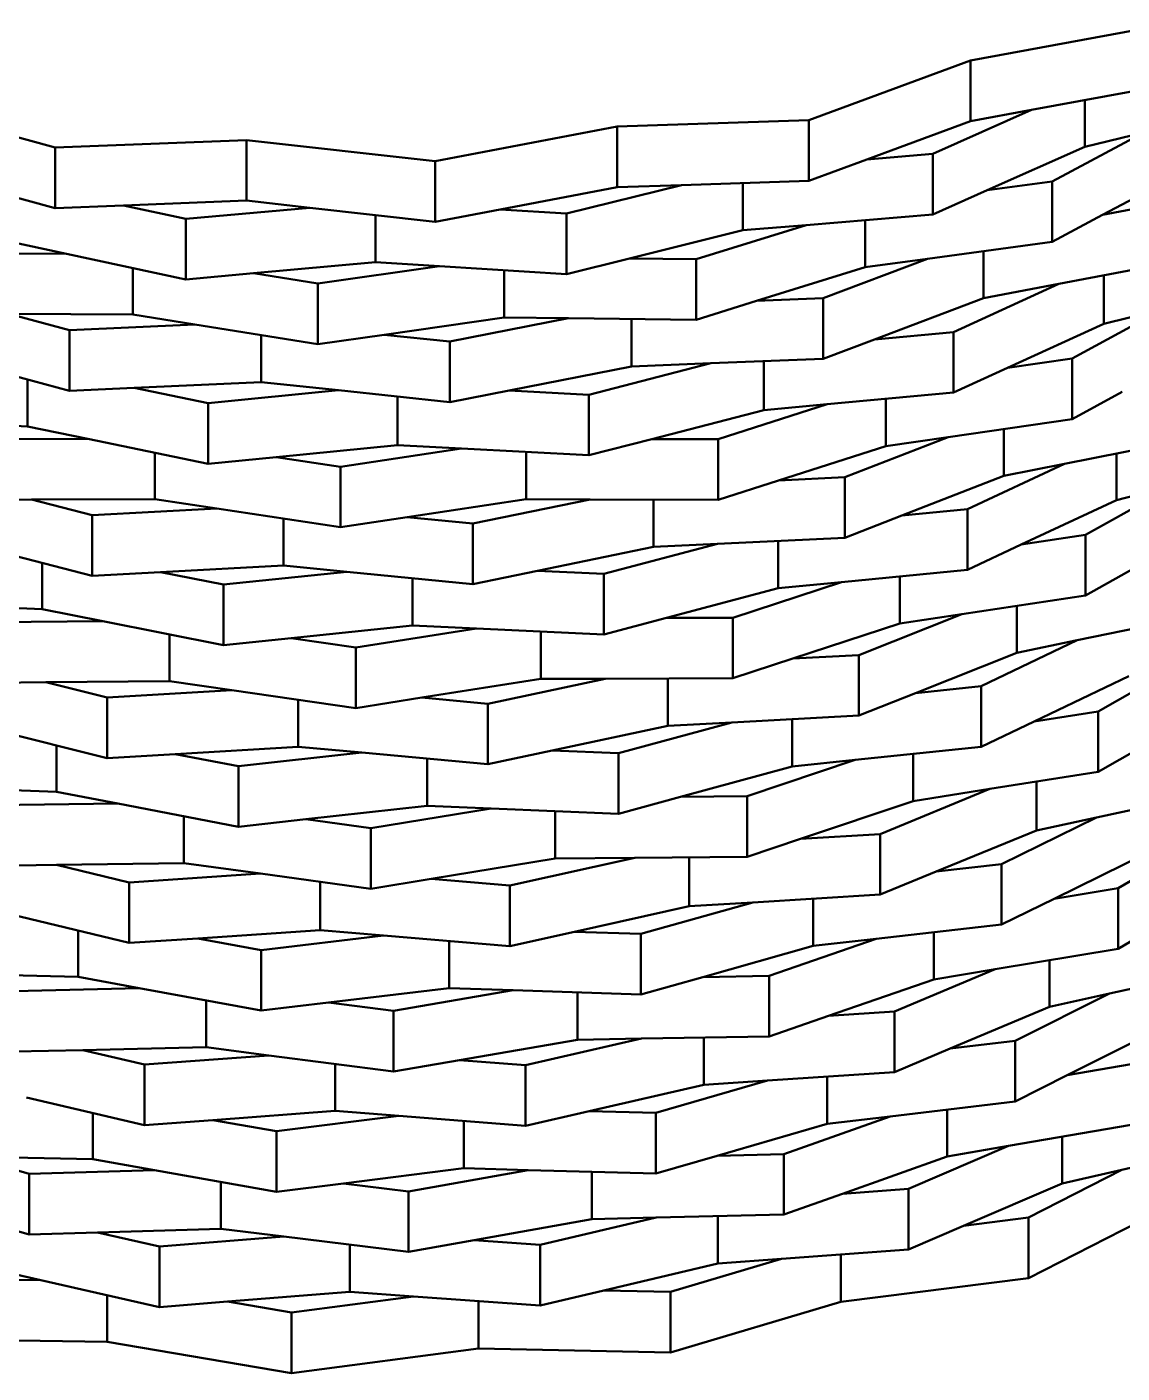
# Model space of a CAD drawing. Header units: inches. Extents: x 1.1 to 16.1, y 0.5 to 10.2.
# Drawn here: x 13.1626 to 13.3566, y 4.2501 to 4.4886 of the extents above; entities that cross this region are included whole.
import ezdxf

# ---------------------------------------------------------------- set-up
doc = ezdxf.new("R2010")
doc.units = ezdxf.units.IN
doc.header["$LTSCALE"] = 0.75
doc.header["$MEASUREMENT"] = 0
doc.layers.add('Visible', color=7, linetype='Continuous', lineweight=50)

msp = doc.modelspace()

# ---------------------------------------------------------------- linework, layer by layer
at = {"layer": 'Visible', "extrusion": (4.16334e-17, 0.817547, 0.575862)}
for p, q in [((13.32979, 4.48265, 0.84092), (13.36219, 4.4886, 0.83246)), ((13.30117, 4.47207, 0.85594), (13.32979, 4.48265, 0.84092)), ((13.32979, 4.47192, 0.83336), (13.32979, 4.48265, 0.84092)), ((13.36219, 4.47788, 0.82491), (13.34061, 4.47391, 0.83054)), ((13.13693, 4.47566, 0.85084), (13.16763, 4.46723, 0.86281)), ((13.35001, 4.46736, 0.81704), (13.35001, 4.47564, 0.82287)), ((13.3231, 4.46612, 0.8416), (13.34061, 4.47391, 0.83054)), ((13.34061, 4.47391, 0.83054), (13.32979, 4.47192, 0.83336)), ((13.23493, 4.46479, 0.86627), (13.26722, 4.47094, 0.85754)), ((13.26722, 4.47094, 0.85754), (13.30117, 4.47207, 0.85594)), ((13.26722, 4.46021, 0.84998), (13.26722, 4.47094, 0.85754)), ((13.30117, 4.46134, 0.84838), (13.30117, 4.47207, 0.85594)), ((13.32979, 4.47192, 0.83336), (13.31144, 4.46514, 0.84299)), ((13.16763, 4.46723, 0.86281), (13.20156, 4.46856, 0.86091)), ((13.20156, 4.46856, 0.86091), (13.23493, 4.46479, 0.86627)), ((13.20156, 4.45784, 0.85336), (13.20156, 4.46856, 0.86091)), ((13.34422, 4.46124, 0.82573), (13.36048, 4.46989, 0.81346)), ((13.36048, 4.46989, 0.81346), (13.35001, 4.46736, 0.81704)), ((13.16763, 4.4565, 0.85525), (13.16763, 4.46723, 0.86281)), ((13.31144, 4.46514, 0.84299), (13.3231, 4.46612, 0.8416)), ((13.3231, 4.45539, 0.83404), (13.3231, 4.46612, 0.8416)), ((13.35001, 4.46736, 0.81704), (13.33275, 4.45968, 0.82794)), ((13.23493, 4.45406, 0.85871), (13.23493, 4.46479, 0.86627)), ((13.31144, 4.46514, 0.84299), (13.30117, 4.46134, 0.84838)), ((13.36921, 4.4638, 0.79932), (13.35319, 4.45528, 0.81141)), ((13.16763, 4.4565, 0.85525), (13.14725, 4.4621, 0.8473)), ((13.30117, 4.46134, 0.84838), (13.27857, 4.46059, 0.84945)), ((13.28945, 4.45256, 0.83806), (13.28945, 4.46095, 0.84397)), ((13.33275, 4.45968, 0.82794), (13.34422, 4.46124, 0.82573)), ((13.34422, 4.45051, 0.81817), (13.34422, 4.46124, 0.82573)), ((13.26722, 4.46021, 0.84998), (13.24648, 4.45626, 0.85559)), ((13.25821, 4.45554, 0.85661), (13.27857, 4.46059, 0.84945)), ((13.27857, 4.46059, 0.84945), (13.26722, 4.46021, 0.84998)), ((13.33275, 4.45968, 0.82794), (13.3231, 4.45539, 0.83404)), ((13.17972, 4.45698, 0.85457), (13.16763, 4.4565, 0.85525)), ((13.20156, 4.45784, 0.85336), (13.17972, 4.45698, 0.85457)), ((13.17972, 4.45698, 0.85457), (13.1908, 4.45459, 0.85796)), ((13.1908, 4.45459, 0.85796), (13.21274, 4.45657, 0.85515)), ((13.21274, 4.45657, 0.85515), (13.20156, 4.45784, 0.85336)), ((13.23493, 4.45406, 0.85871), (13.21274, 4.45657, 0.85515)), ((13.24648, 4.45626, 0.85559), (13.23493, 4.45406, 0.85871)), ((13.24648, 4.45626, 0.85559), (13.25821, 4.45554, 0.85661)), ((13.35319, 4.45528, 0.81141), (13.36437, 4.45741, 0.80838)), ((13.1908, 4.44386, 0.8504), (13.1908, 4.45459, 0.85796)), ((13.22439, 4.44689, 0.8461), (13.22439, 4.45525, 0.85199)), ((13.25821, 4.44481, 0.84906), (13.25821, 4.45554, 0.85661)), ((13.3231, 4.45539, 0.83404), (13.30069, 4.4535, 0.83672)), ((13.31112, 4.44601, 0.82457), (13.31112, 4.45438, 0.83046)), ((13.35319, 4.45528, 0.81141), (13.34422, 4.45051, 0.81817)), ((13.28945, 4.45256, 0.83806), (13.26938, 4.44758, 0.84512)), ((13.28118, 4.44745, 0.84531), (13.30069, 4.4535, 0.83672)), ((13.30069, 4.4535, 0.83672), (13.28945, 4.45256, 0.83806)), ((13.16965, 4.44842, 0.84394), (13.15894, 4.45072, 0.84066)), ((13.34422, 4.45051, 0.81817), (13.32218, 4.44752, 0.82243)), ((13.14738, 4.44853, 0.84378), (13.16965, 4.44842, 0.84394)), ((13.1908, 4.44386, 0.8504), (13.16965, 4.44842, 0.84394)), ((13.22439, 4.44689, 0.8461), (13.20277, 4.44494, 0.84887)), ((13.23572, 4.4462, 0.84709), (13.22439, 4.44689, 0.8461)), ((13.26938, 4.44758, 0.84512), (13.25821, 4.44481, 0.84906)), ((13.26938, 4.44758, 0.84512), (13.28118, 4.44745, 0.84531)), ((13.28118, 4.43672, 0.83775), (13.28118, 4.44745, 0.84531)), ((13.30366, 4.44051, 0.83238), (13.32218, 4.44752, 0.82243)), ((13.32218, 4.44752, 0.82243), (13.31112, 4.44601, 0.82457)), ((13.33208, 4.44053, 0.80956), (13.33208, 4.44886, 0.81542)), ((13.36437, 4.44668, 0.80083), (13.34545, 4.44308, 0.80594)), ((13.18139, 4.43763, 0.83646), (13.18139, 4.44589, 0.84228)), ((13.20277, 4.44494, 0.84887), (13.1908, 4.44386, 0.8504)), ((13.20277, 4.44494, 0.84887), (13.21416, 4.44312, 0.85145)), ((13.21416, 4.44312, 0.85145), (13.23572, 4.4462, 0.84709)), ((13.25821, 4.44481, 0.84906), (13.23572, 4.4462, 0.84709)), ((13.24718, 4.4371, 0.83721), (13.24718, 4.44549, 0.84313)), ((13.31112, 4.44601, 0.82457), (13.29189, 4.44005, 0.83303)), ((13.3534, 4.43599, 0.79322), (13.3534, 4.44459, 0.79928)), ((13.21416, 4.4324, 0.8439), (13.21416, 4.44312, 0.85145)), ((13.32678, 4.43452, 0.81808), (13.34545, 4.44308, 0.80594)), ((13.34545, 4.44308, 0.80594), (13.33208, 4.44053, 0.80956)), ((13.29189, 4.44005, 0.83303), (13.28118, 4.43672, 0.83775)), ((13.29189, 4.44005, 0.83303), (13.30366, 4.44051, 0.83238)), ((13.30366, 4.42978, 0.82482), (13.30366, 4.44051, 0.83238)), ((13.33208, 4.44053, 0.80956), (13.31279, 4.43323, 0.81992)), ((13.18139, 4.43763, 0.83646), (13.15945, 4.43774, 0.83631)), ((13.15945, 4.43774, 0.83631), (13.17021, 4.43486, 0.84039)), ((13.19241, 4.43587, 0.83896), (13.18139, 4.43763, 0.83646)), ((13.24718, 4.4371, 0.83721), (13.22593, 4.43407, 0.84151)), ((13.25856, 4.43697, 0.83739), (13.24718, 4.4371, 0.83721)), ((13.3478, 4.42983, 0.80195), (13.36384, 4.4386, 0.78951)), ((13.36384, 4.4386, 0.78951), (13.3534, 4.43599, 0.79322)), ((13.17021, 4.43486, 0.84039), (13.19241, 4.43587, 0.83896)), ((13.17021, 4.42414, 0.83283), (13.17021, 4.43486, 0.84039)), ((13.21416, 4.4324, 0.8439), (13.19241, 4.43587, 0.83896)), ((13.23755, 4.43283, 0.84328), (13.25856, 4.43697, 0.83739)), ((13.28118, 4.43672, 0.83775), (13.25856, 4.43697, 0.83739)), ((13.26973, 4.42845, 0.82671), (13.26973, 4.43685, 0.83263)), ((13.3534, 4.43599, 0.79322), (13.33635, 4.42818, 0.8043)), ((13.20411, 4.42567, 0.83065), (13.20411, 4.434, 0.83652)), ((13.22593, 4.43407, 0.84151), (13.21416, 4.4324, 0.8439)), ((13.22593, 4.43407, 0.84151), (13.23755, 4.43283, 0.84328)), ((13.23755, 4.4221, 0.83572), (13.23755, 4.43283, 0.84328)), ((13.31279, 4.43323, 0.81992), (13.30366, 4.42978, 0.82482)), ((13.31279, 4.43323, 0.81992), (13.32678, 4.43452, 0.81808)), ((13.32678, 4.4238, 0.81053), (13.32678, 4.43452, 0.81808)), ((13.33635, 4.42818, 0.8043), (13.3478, 4.42983, 0.80195)), ((13.3478, 4.41911, 0.79439), (13.3478, 4.42983, 0.80195)), ((13.17021, 4.42414, 0.83283), (13.15178, 4.42906, 0.82584)), ((13.26973, 4.42845, 0.82671), (13.24809, 4.42418, 0.83277)), ((13.26215, 4.42343, 0.83383), (13.28377, 4.429, 0.82593)), ((13.28377, 4.429, 0.82593), (13.26973, 4.42845, 0.82671)), ((13.30366, 4.42978, 0.82482), (13.28377, 4.429, 0.82593)), ((13.2932, 4.4207, 0.81492), (13.2932, 4.42937, 0.82103)), ((13.33635, 4.42818, 0.8043), (13.32678, 4.4238, 0.81053)), ((13.16275, 4.41781, 0.81902), (13.16275, 4.42613, 0.82488)), ((13.20411, 4.42567, 0.83065), (13.18161, 4.42465, 0.8321)), ((13.21782, 4.42421, 0.83273), (13.20411, 4.42567, 0.83065)), ((13.18161, 4.42465, 0.8321), (13.17021, 4.42414, 0.83283)), ((13.18161, 4.42465, 0.8321), (13.19477, 4.42194, 0.83595)), ((13.19477, 4.42194, 0.83595), (13.21782, 4.42421, 0.83273)), ((13.23755, 4.4221, 0.83572), (13.21782, 4.42421, 0.83273)), ((13.22829, 4.41451, 0.82371), (13.22829, 4.42309, 0.82975)), ((13.24809, 4.42418, 0.83277), (13.23755, 4.4221, 0.83572)), ((13.24809, 4.42418, 0.83277), (13.26215, 4.42343, 0.83383)), ((13.26215, 4.4127, 0.82628), (13.26215, 4.42343, 0.83383)), ((13.32678, 4.4238, 0.81053), (13.30442, 4.42173, 0.81345)), ((13.31481, 4.41434, 0.80117), (13.31481, 4.42269, 0.80705)), ((13.35667, 4.42395, 0.78751), (13.3478, 4.41911, 0.79439)), ((13.19477, 4.41121, 0.82839), (13.19477, 4.42194, 0.83595)), ((13.2932, 4.4207, 0.81492), (13.27331, 4.41557, 0.8222)), ((13.2851, 4.41554, 0.82225), (13.30442, 4.42173, 0.81345)), ((13.30442, 4.42173, 0.81345), (13.2932, 4.4207, 0.81492)), ((13.16275, 4.41781, 0.81902), (13.14098, 4.41884, 0.81756)), ((13.3478, 4.41911, 0.79439), (13.32583, 4.41593, 0.7989)), ((13.15129, 4.41554, 0.82225), (13.17345, 4.41561, 0.82215)), ((13.17345, 4.41561, 0.82215), (13.16275, 4.41781, 0.81902)), ((13.19477, 4.41121, 0.82839), (13.17345, 4.41561, 0.82215)), ((13.27331, 4.41557, 0.8222), (13.26215, 4.4127, 0.82628)), ((13.27331, 4.41557, 0.8222), (13.2851, 4.41554, 0.82225)), ((13.2851, 4.40481, 0.81469), (13.2851, 4.41554, 0.82225)), ((13.30752, 4.40879, 0.80904), (13.32583, 4.41593, 0.7989)), ((13.32583, 4.41593, 0.7989), (13.31481, 4.41434, 0.80117)), ((13.33568, 4.40904, 0.7859), (13.33568, 4.41735, 0.79175)), ((13.18529, 4.40491, 0.81454), (13.18529, 4.41316, 0.82036)), ((13.22829, 4.41451, 0.82371), (13.20679, 4.41239, 0.82671)), ((13.21819, 4.41067, 0.82916), (13.2396, 4.41391, 0.82457)), ((13.2396, 4.41391, 0.82457), (13.22829, 4.41451, 0.82371)), ((13.26215, 4.4127, 0.82628), (13.2396, 4.41391, 0.82457)), ((13.25109, 4.40491, 0.81454), (13.25109, 4.41329, 0.82045)), ((13.31481, 4.41434, 0.80117), (13.29577, 4.40823, 0.80983)), ((13.36782, 4.41545, 0.7768), (13.34642, 4.41118, 0.78286)), ((13.20679, 4.41239, 0.82671), (13.19477, 4.41121, 0.82839)), ((13.20679, 4.41239, 0.82671), (13.21819, 4.41067, 0.82916)), ((13.32926, 4.40315, 0.79426), (13.34642, 4.41118, 0.78286)), ((13.34642, 4.41118, 0.78286), (13.33568, 4.40904, 0.7859)), ((13.35565, 4.40477, 0.76917), (13.35565, 4.41302, 0.77498)), ((13.21819, 4.39994, 0.8216), (13.21819, 4.41067, 0.82916)), ((13.29577, 4.40823, 0.80983), (13.30752, 4.40879, 0.80904)), ((13.30752, 4.39806, 0.80148), (13.30752, 4.40879, 0.80904)), ((13.33568, 4.40904, 0.7859), (13.31764, 4.40201, 0.79588)), ((13.29577, 4.40823, 0.80983), (13.2851, 4.40481, 0.81469)), ((13.35014, 4.39858, 0.77796), (13.36602, 4.40744, 0.76537)), ((13.36602, 4.40744, 0.76537), (13.35565, 4.40477, 0.76917)), ((13.16345, 4.40485, 0.81464), (13.15129, 4.40481, 0.81469)), ((13.18529, 4.40491, 0.81454), (13.16345, 4.40485, 0.81464)), ((13.16345, 4.40485, 0.81464), (13.17422, 4.40207, 0.81858)), ((13.19629, 4.40325, 0.8169), (13.18529, 4.40491, 0.81454)), ((13.25109, 4.40491, 0.81454), (13.22999, 4.40173, 0.81907)), ((13.24161, 4.40058, 0.82069), (13.26244, 4.40488, 0.81459)), ((13.26244, 4.40488, 0.81459), (13.25109, 4.40491, 0.81454)), ((13.2851, 4.40481, 0.81469), (13.26244, 4.40488, 0.81459)), ((13.27362, 4.39646, 0.80376), (13.27362, 4.40485, 0.80967)), ((13.35565, 4.40477, 0.76917), (13.33874, 4.39686, 0.7804)), ((13.17422, 4.40207, 0.81858), (13.19629, 4.40325, 0.8169)), ((13.17422, 4.39134, 0.81102), (13.17422, 4.40207, 0.81858)), ((13.21819, 4.39994, 0.8216), (13.19629, 4.40325, 0.8169)), ((13.20808, 4.39315, 0.80845), (13.20808, 4.40147, 0.81431)), ((13.22999, 4.40173, 0.81907), (13.21819, 4.39994, 0.8216)), ((13.22999, 4.40173, 0.81907), (13.24161, 4.40058, 0.82069)), ((13.31764, 4.40201, 0.79588), (13.30752, 4.39806, 0.80148)), ((13.31764, 4.40201, 0.79588), (13.32926, 4.40315, 0.79426)), ((13.32926, 4.39242, 0.7867), (13.32926, 4.40315, 0.79426)), ((13.24161, 4.38985, 0.81314), (13.24161, 4.40058, 0.82069)), ((13.17422, 4.39134, 0.81102), (13.15357, 4.39666, 0.80347)), ((13.27362, 4.39646, 0.80376), (13.25309, 4.39222, 0.80977)), ((13.26483, 4.39167, 0.81056), (13.28494, 4.39699, 0.803)), ((13.28494, 4.39699, 0.803), (13.27362, 4.39646, 0.80376)), ((13.30752, 4.39806, 0.80148), (13.28494, 4.39699, 0.803)), ((13.29573, 4.38912, 0.79139), (13.29573, 4.3975, 0.79729)), ((13.33874, 4.39686, 0.7804), (13.32926, 4.39242, 0.7867)), ((13.33874, 4.39686, 0.7804), (13.35014, 4.39858, 0.77796)), ((13.35014, 4.38785, 0.7704), (13.35014, 4.39858, 0.77796)), ((13.16534, 4.38545, 0.7966), (13.16534, 4.39363, 0.80236)), ((13.18633, 4.39199, 0.8101), (13.17422, 4.39134, 0.81102)), ((13.20808, 4.39315, 0.80845), (13.18633, 4.39199, 0.8101)), ((13.18633, 4.39199, 0.8101), (13.19748, 4.38977, 0.81326)), ((13.19748, 4.38977, 0.81326), (13.21928, 4.39205, 0.81002)), ((13.21928, 4.39205, 0.81002), (13.20808, 4.39315, 0.80845)), ((13.24161, 4.38985, 0.81314), (13.21928, 4.39205, 0.81002)), ((13.25309, 4.39222, 0.80977), (13.24161, 4.38985, 0.81314)), ((13.25309, 4.39222, 0.80977), (13.26483, 4.39167, 0.81056)), ((13.26483, 4.38094, 0.80301), (13.26483, 4.39167, 0.81056)), ((13.32926, 4.39242, 0.7867), (13.30692, 4.39022, 0.78982)), ((13.35891, 4.39275, 0.76345), (13.35014, 4.38785, 0.7704)), ((13.19748, 4.37904, 0.8057), (13.19748, 4.38977, 0.81326)), ((13.23094, 4.38254, 0.80073), (13.23094, 4.3909, 0.80662)), ((13.2877, 4.38391, 0.79879), (13.30692, 4.39022, 0.78982)), ((13.30692, 4.39022, 0.78982), (13.29573, 4.38912, 0.79139)), ((13.31724, 4.38288, 0.77745), (13.31724, 4.39124, 0.78334)), ((13.29573, 4.38912, 0.79139), (13.27592, 4.38387, 0.79884)), ((13.35014, 4.38785, 0.7704), (13.32823, 4.38454, 0.7751)), ((13.16534, 4.38545, 0.7966), (13.14351, 4.38635, 0.79532)), ((13.1761, 4.3833, 0.79965), (13.16534, 4.38545, 0.7966)), ((13.31003, 4.37729, 0.7854), (13.32823, 4.38454, 0.7751)), ((13.32823, 4.38454, 0.7751), (13.31724, 4.38288, 0.77745)), ((13.33799, 4.37771, 0.76201), (13.33799, 4.38602, 0.76787)), ((13.1539, 4.3831, 0.79993), (13.1761, 4.3833, 0.79965)), ((13.19748, 4.37904, 0.8057), (13.1761, 4.3833, 0.79965)), ((13.23094, 4.38254, 0.80073), (13.20945, 4.38029, 0.80392)), ((13.24227, 4.38201, 0.80149), (13.23094, 4.38254, 0.80073)), ((13.27592, 4.38387, 0.79884), (13.26483, 4.38094, 0.80301)), ((13.27592, 4.38387, 0.79884), (13.2877, 4.38391, 0.79879)), ((13.2877, 4.37318, 0.79123), (13.2877, 4.38391, 0.79879)), ((13.31724, 4.38288, 0.77745), (13.2983, 4.37666, 0.78629)), ((13.37001, 4.38431, 0.75264), (13.34868, 4.37991, 0.75888)), ((13.1879, 4.37268, 0.79194), (13.1879, 4.38095, 0.79776)), ((13.20945, 4.38029, 0.80392), (13.19748, 4.37904, 0.8057)), ((13.20945, 4.38029, 0.80392), (13.22089, 4.37864, 0.80627)), ((13.22089, 4.37864, 0.80627), (13.24227, 4.38201, 0.80149)), ((13.26483, 4.38094, 0.80301), (13.24227, 4.38201, 0.80149)), ((13.25369, 4.37308, 0.79137), (13.25369, 4.38146, 0.79728)), ((13.33165, 4.37177, 0.77044), (13.34868, 4.37991, 0.75888)), ((13.34868, 4.37991, 0.75888), (13.33799, 4.37771, 0.76201)), ((13.22089, 4.36791, 0.79871), (13.22089, 4.37864, 0.80627)), ((13.33799, 4.37771, 0.76201), (13.32006, 4.37056, 0.77216)), ((13.2983, 4.37666, 0.78629), (13.2877, 4.37318, 0.79123)), ((13.2983, 4.37666, 0.78629), (13.31003, 4.37729, 0.7854)), ((13.31003, 4.36656, 0.77784), (13.31003, 4.37729, 0.7854)), ((13.35241, 4.36732, 0.75397), (13.36814, 4.37628, 0.74124)), ((13.1879, 4.37268, 0.79194), (13.16602, 4.37248, 0.79222)), ((13.19895, 4.37108, 0.79421), (13.1879, 4.37268, 0.79194)), ((13.25369, 4.37308, 0.79137), (13.23262, 4.36976, 0.79609)), ((13.24427, 4.36868, 0.79761), (13.26506, 4.37311, 0.79133)), ((13.26506, 4.37311, 0.79133), (13.25369, 4.37308, 0.79137)), ((13.2877, 4.37318, 0.79123), (13.26506, 4.37311, 0.79133)), ((13.27617, 4.36475, 0.78041), (13.27617, 4.37314, 0.78632)), ((13.35782, 4.37355, 0.74512), (13.34104, 4.36553, 0.75651)), ((13.16602, 4.37248, 0.79222), (13.1539, 4.37237, 0.79238)), ((13.16602, 4.37248, 0.79222), (13.17686, 4.36977, 0.79607)), ((13.17686, 4.36977, 0.79607), (13.19895, 4.37108, 0.79421)), ((13.22089, 4.36791, 0.79871), (13.19895, 4.37108, 0.79421)), ((13.32006, 4.37056, 0.77216), (13.31003, 4.36656, 0.77784)), ((13.32006, 4.37056, 0.77216), (13.33165, 4.37177, 0.77044)), ((13.33165, 4.36104, 0.76288), (13.33165, 4.37177, 0.77044)), ((13.17686, 4.35904, 0.78852), (13.17686, 4.36977, 0.79607)), ((13.21069, 4.36105, 0.78566), (13.21069, 4.36938, 0.79153)), ((13.23262, 4.36976, 0.79609), (13.22089, 4.36791, 0.79871)), ((13.23262, 4.36976, 0.79609), (13.24427, 4.36868, 0.79761)), ((13.24427, 4.35795, 0.79006), (13.24427, 4.36868, 0.79761)), ((13.31003, 4.36656, 0.77784), (13.28748, 4.36535, 0.77955)), ((13.29819, 4.35754, 0.76785), (13.29819, 4.36593, 0.77376)), ((13.34104, 4.36553, 0.75651), (13.33165, 4.36104, 0.76288)), ((13.34104, 4.36553, 0.75651), (13.35241, 4.36732, 0.75397)), ((13.35241, 4.35659, 0.74641), (13.35241, 4.36732, 0.75397)), ((13.17686, 4.35904, 0.78852), (13.15615, 4.36422, 0.78116)), ((13.27617, 4.36475, 0.78041), (13.25568, 4.36038, 0.78661)), ((13.26745, 4.3599, 0.78729), (13.28748, 4.36535, 0.77955)), ((13.28748, 4.36535, 0.77955), (13.27617, 4.36475, 0.78041)), ((13.16788, 4.35308, 0.77418), (13.16788, 4.36129, 0.77996)), ((13.21069, 4.36105, 0.78566), (13.18892, 4.35976, 0.7875)), ((13.22194, 4.36001, 0.78713), (13.21069, 4.36105, 0.78566)), ((13.33165, 4.36104, 0.76288), (13.30937, 4.35871, 0.76619)), ((13.36009, 4.36097, 0.74019), (13.35241, 4.35659, 0.74641)), ((13.18892, 4.35976, 0.7875), (13.17686, 4.35904, 0.78852)), ((13.18892, 4.35976, 0.7875), (13.20013, 4.3576, 0.79056)), ((13.20013, 4.3576, 0.79056), (13.22194, 4.36001, 0.78713)), ((13.24427, 4.35795, 0.79006), (13.22194, 4.36001, 0.78713)), ((13.23352, 4.35057, 0.77775), (13.23352, 4.35895, 0.78365)), ((13.25568, 4.36038, 0.78661), (13.24427, 4.35795, 0.79006)), ((13.25568, 4.36038, 0.78661), (13.26745, 4.3599, 0.78729)), ((13.26745, 4.34917, 0.77974), (13.26745, 4.3599, 0.78729)), ((13.29024, 4.35227, 0.77534), (13.30937, 4.35871, 0.76619)), ((13.30937, 4.35871, 0.76619), (13.29819, 4.35754, 0.76785)), ((13.3196, 4.35142, 0.75375), (13.3196, 4.35978, 0.75964)), ((13.20013, 4.34687, 0.78301), (13.20013, 4.3576, 0.79056)), ((13.29819, 4.35754, 0.76785), (13.27844, 4.35216, 0.77549)), ((13.35241, 4.35659, 0.74641), (13.33318, 4.35356, 0.75071)), ((13.16788, 4.35308, 0.77418), (13.14598, 4.35385, 0.77309)), ((13.31376, 4.34558, 0.76204), (13.33318, 4.35356, 0.75071)), ((13.33318, 4.35356, 0.75071), (13.3196, 4.35142, 0.75375)), ((13.34145, 4.34623, 0.73834), (13.34145, 4.35486, 0.74442)), ((13.17872, 4.35099, 0.77715), (13.16788, 4.35308, 0.77418)), ((13.27844, 4.35216, 0.77549), (13.26745, 4.34917, 0.77974)), ((13.27844, 4.35216, 0.77549), (13.29024, 4.35227, 0.77534)), ((13.29024, 4.34154, 0.76778), (13.29024, 4.35227, 0.77534)), ((13.3196, 4.35142, 0.75375), (13.29967, 4.34472, 0.76327)), ((13.3733, 4.35309, 0.7286), (13.35211, 4.34852, 0.73508)), ((13.15646, 4.35066, 0.77763), (13.17872, 4.35099, 0.77715)), ((13.20013, 4.34687, 0.78301), (13.17872, 4.35099, 0.77715)), ((13.19046, 4.34044, 0.76934), (13.19046, 4.34873, 0.77518)), ((13.23352, 4.35057, 0.77775), (13.21203, 4.34819, 0.78113)), ((13.22353, 4.3466, 0.78339), (13.24488, 4.3501, 0.77841)), ((13.24488, 4.3501, 0.77841), (13.23352, 4.35057, 0.77775)), ((13.26745, 4.34917, 0.77974), (13.24488, 4.3501, 0.77841)), ((13.25623, 4.34123, 0.76821), (13.25623, 4.34963, 0.77413)), ((13.21203, 4.34819, 0.78113), (13.20013, 4.34687, 0.78301)), ((13.21203, 4.34819, 0.78113), (13.22353, 4.3466, 0.78339)), ((13.22353, 4.33587, 0.77583), (13.22353, 4.3466, 0.78339)), ((13.3353, 4.34025, 0.74682), (13.35211, 4.34852, 0.73508)), ((13.35211, 4.34852, 0.73508), (13.34145, 4.34623, 0.73834)), ((13.29967, 4.34472, 0.76327), (13.29024, 4.34154, 0.76778)), ((13.29967, 4.34472, 0.76327), (13.31376, 4.34558, 0.76204)), ((13.31376, 4.33485, 0.75448), (13.31376, 4.34558, 0.76204)), ((13.34145, 4.34623, 0.73834), (13.32372, 4.33894, 0.74868)), ((13.35593, 4.33598, 0.73009), (13.37143, 4.34507, 0.7172)), ((13.36116, 4.34224, 0.7212), (13.3446, 4.3341, 0.73277)), ((13.16789, 4.3401, 0.76982), (13.15646, 4.33993, 0.77007)), ((13.19046, 4.34044, 0.76934), (13.16789, 4.3401, 0.76982)), ((13.16789, 4.3401, 0.76982), (13.18078, 4.33699, 0.77423)), ((13.20401, 4.33857, 0.772), (13.19046, 4.34044, 0.76934)), ((13.25623, 4.34123, 0.76821), (13.23424, 4.33763, 0.77334)), ((13.24821, 4.33645, 0.775), (13.27031, 4.34136, 0.76803)), ((13.27031, 4.34136, 0.76803), (13.25623, 4.34123, 0.76821)), ((13.29024, 4.34154, 0.76778), (13.27031, 4.34136, 0.76803)), ((13.27994, 4.33277, 0.75744), (13.27994, 4.34145, 0.76355)), ((13.32372, 4.33894, 0.74868), (13.3353, 4.34025, 0.74682)), ((13.3353, 4.32952, 0.73926), (13.3353, 4.34025, 0.74682)), ((13.18078, 4.33699, 0.77423), (13.20401, 4.33857, 0.772)), ((13.18078, 4.32627, 0.76668), (13.18078, 4.33699, 0.77423)), ((13.22353, 4.33587, 0.77583), (13.20401, 4.33857, 0.772)), ((13.21456, 4.32855, 0.76343), (13.21456, 4.33711, 0.76946)), ((13.23424, 4.33763, 0.77334), (13.22353, 4.33587, 0.77583)), ((13.23424, 4.33763, 0.77334), (13.24821, 4.33645, 0.775)), ((13.32372, 4.33894, 0.74868), (13.31376, 4.33485, 0.75448)), ((13.24821, 4.32572, 0.76745), (13.24821, 4.33645, 0.775)), ((13.31376, 4.33485, 0.75448), (13.29124, 4.33347, 0.75645)), ((13.3446, 4.3341, 0.73277), (13.35593, 4.33598, 0.73009)), ((13.35593, 4.32525, 0.72254), (13.35593, 4.33598, 0.73009)), ((13.27994, 4.33277, 0.75744), (13.25962, 4.32826, 0.76385)), ((13.27138, 4.32787, 0.7644), (13.29124, 4.33347, 0.75645)), ((13.29124, 4.33347, 0.75645), (13.27994, 4.33277, 0.75744)), ((13.30192, 4.32575, 0.74461), (13.30192, 4.33413, 0.75051)), ((13.3446, 4.3341, 0.73277), (13.3353, 4.32952, 0.73926)), ((13.18078, 4.32627, 0.76668), (13.15989, 4.3313, 0.75953)), ((13.3645, 4.33028, 0.7154), (13.35593, 4.32525, 0.72254)), ((13.17173, 4.32025, 0.75243), (13.17173, 4.32845, 0.75821)), ((13.21456, 4.32855, 0.76343), (13.1929, 4.32709, 0.76551)), ((13.20413, 4.32502, 0.76844), (13.2258, 4.32761, 0.76477)), ((13.2258, 4.32761, 0.76477), (13.21456, 4.32855, 0.76343)), ((13.24821, 4.32572, 0.76745), (13.2258, 4.32761, 0.76477)), ((13.25962, 4.32826, 0.76385), (13.24821, 4.32572, 0.76745)), ((13.25962, 4.32826, 0.76385), (13.27138, 4.32787, 0.7644)), ((13.27138, 4.31714, 0.75685), (13.27138, 4.32787, 0.7644)), ((13.3353, 4.32952, 0.73926), (13.31307, 4.32701, 0.74283)), ((13.32326, 4.31982, 0.73025), (13.32326, 4.32816, 0.73612)), ((13.1929, 4.32709, 0.76551), (13.18078, 4.32627, 0.76668)), ((13.1929, 4.32709, 0.76551), (13.20413, 4.32502, 0.76844)), ((13.20413, 4.31429, 0.76088), (13.20413, 4.32502, 0.76844)), ((13.23743, 4.31827, 0.75525), (13.23743, 4.32663, 0.76114)), ((13.30192, 4.32575, 0.74461), (13.28236, 4.32023, 0.75245)), ((13.29414, 4.32043, 0.75217), (13.31307, 4.32701, 0.74283)), ((13.31307, 4.32701, 0.74283), (13.30192, 4.32575, 0.74461)), ((13.35593, 4.32525, 0.72254), (13.33417, 4.32164, 0.72767)), ((13.34378, 4.31494, 0.71438), (13.34378, 4.32323, 0.72022)), ((13.17173, 4.32025, 0.75243), (13.14991, 4.32084, 0.75159)), ((13.18255, 4.31826, 0.75526), (13.17173, 4.32025, 0.75243)), ((13.28236, 4.32023, 0.75245), (13.27138, 4.31714, 0.75685)), ((13.28236, 4.32023, 0.75245), (13.29414, 4.32043, 0.75217)), ((13.29414, 4.30971, 0.74461), (13.29414, 4.32043, 0.75217)), ((13.31631, 4.31413, 0.73832), (13.33417, 4.32164, 0.72767)), ((13.33417, 4.32164, 0.72767), (13.32326, 4.31982, 0.73025)), ((13.37551, 4.32199, 0.70437), (13.35438, 4.3173, 0.71104)), ((13.16041, 4.31775, 0.75598), (13.18255, 4.31826, 0.75526)), ((13.20413, 4.31429, 0.76088), (13.18255, 4.31826, 0.75526)), ((13.23743, 4.31827, 0.75525), (13.21607, 4.31572, 0.75886)), ((13.22757, 4.31423, 0.76098), (13.24876, 4.31789, 0.75578)), ((13.24876, 4.31789, 0.75578), (13.23743, 4.31827, 0.75525)), ((13.27138, 4.31714, 0.75685), (13.24876, 4.31789, 0.75578)), ((13.32326, 4.31982, 0.73025), (13.3046, 4.31334, 0.73945)), ((13.19439, 4.3078, 0.74731), (13.19439, 4.31608, 0.75314)), ((13.21607, 4.31572, 0.75886), (13.20413, 4.31429, 0.76088)), ((13.21607, 4.31572, 0.75886), (13.22757, 4.31423, 0.76098)), ((13.26014, 4.30913, 0.74543), (13.26014, 4.31751, 0.75134)), ((13.33772, 4.30893, 0.72293), (13.35438, 4.3173, 0.71104)), ((13.35438, 4.3173, 0.71104), (13.34378, 4.31494, 0.71438)), ((13.22757, 4.3035, 0.75342), (13.22757, 4.31423, 0.76098)), ((13.3046, 4.31334, 0.73945), (13.29414, 4.30971, 0.74461)), ((13.3046, 4.31334, 0.73945), (13.31631, 4.31413, 0.73832)), ((13.31631, 4.3034, 0.73077), (13.31631, 4.31413, 0.73832)), ((13.34378, 4.31494, 0.71438), (13.32618, 4.30755, 0.72488)), ((13.36335, 4.31107, 0.69709), (13.34693, 4.30282, 0.7088)), ((13.26014, 4.30913, 0.74543), (13.23925, 4.30552, 0.75056)), ((13.25093, 4.30461, 0.75185), (13.27149, 4.30932, 0.74516)), ((13.27149, 4.30932, 0.74516), (13.26014, 4.30913, 0.74543)), ((13.29414, 4.30971, 0.74461), (13.27149, 4.30932, 0.74516)), ((13.28253, 4.30112, 0.73401), (13.28253, 4.30951, 0.73992)), ((13.32618, 4.30755, 0.72488), (13.33772, 4.30893, 0.72293)), ((13.33772, 4.2982, 0.71537), (13.33772, 4.30893, 0.72293)), ((13.17256, 4.3073, 0.74803), (13.16041, 4.30702, 0.74843)), ((13.19439, 4.3078, 0.74731), (13.17256, 4.3073, 0.74803)), ((13.17256, 4.3073, 0.74803), (13.18349, 4.30474, 0.75166)), ((13.18349, 4.30474, 0.75166), (13.20548, 4.30636, 0.74935)), ((13.20548, 4.30636, 0.74935), (13.19439, 4.3078, 0.74731)), ((13.22757, 4.3035, 0.75342), (13.20548, 4.30636, 0.74935)), ((13.32618, 4.30755, 0.72488), (13.31631, 4.3034, 0.73077)), ((13.18349, 4.29401, 0.7441), (13.18349, 4.30474, 0.75166)), ((13.21723, 4.2965, 0.74056), (13.21723, 4.30484, 0.74644)), ((13.23925, 4.30552, 0.75056), (13.22757, 4.3035, 0.75342)), ((13.23925, 4.30552, 0.75056), (13.25093, 4.30461, 0.75185)), ((13.25093, 4.29388, 0.74429), (13.25093, 4.30461, 0.75185)), ((13.31631, 4.3034, 0.73077), (13.29381, 4.30188, 0.73293)), ((13.34693, 4.30282, 0.7088), (13.35822, 4.30477, 0.70603)), ((13.28253, 4.30112, 0.73401), (13.26226, 4.29648, 0.7406)), ((13.27403, 4.29616, 0.74106), (13.29381, 4.30188, 0.73293)), ((13.29381, 4.30188, 0.73293), (13.28253, 4.30112, 0.73401)), ((13.30442, 4.29423, 0.72101), (13.30442, 4.3026, 0.7269)), ((13.34693, 4.30282, 0.7088), (13.33772, 4.2982, 0.71537)), ((13.18349, 4.29401, 0.7441), (13.16254, 4.29891, 0.73714)), ((13.21723, 4.2965, 0.74056), (13.19556, 4.2949, 0.74283)), ((13.22849, 4.29563, 0.74181), (13.21723, 4.2965, 0.74056)), ((13.26226, 4.29648, 0.7406), (13.25093, 4.29388, 0.74429)), ((13.26226, 4.29648, 0.7406), (13.27403, 4.29616, 0.74106)), ((13.33772, 4.2982, 0.71537), (13.31554, 4.29555, 0.71912)), ((13.32564, 4.28842, 0.70646), (13.32564, 4.29676, 0.71234)), ((13.17433, 4.28794, 0.72994), (13.17433, 4.29616, 0.73573)), ((13.19556, 4.2949, 0.74283), (13.18349, 4.29401, 0.7441)), ((13.19556, 4.2949, 0.74283), (13.20683, 4.29291, 0.74567)), ((13.20683, 4.29291, 0.74567), (13.22849, 4.29563, 0.74181)), ((13.25093, 4.29388, 0.74429), (13.22849, 4.29563, 0.74181)), ((13.24006, 4.28635, 0.73219), (13.24006, 4.29472, 0.73809)), ((13.27403, 4.28543, 0.7335), (13.27403, 4.29616, 0.74106)), ((13.30442, 4.29423, 0.72101), (13.28493, 4.28858, 0.72902)), ((13.29671, 4.28886, 0.72863), (13.31554, 4.29555, 0.71912)), ((13.31554, 4.29555, 0.71912), (13.30442, 4.29423, 0.72101)), ((13.35822, 4.29405, 0.69847), (13.33652, 4.2903, 0.7038)), ((13.20683, 4.28218, 0.73811), (13.20683, 4.29291, 0.74567)), ((13.34604, 4.28366, 0.69043), (13.34604, 4.29194, 0.69627)), ((13.31877, 4.28268, 0.71461), (13.33652, 4.2903, 0.7038)), ((13.33652, 4.2903, 0.7038), (13.32564, 4.28842, 0.70646)), ((13.37764, 4.2909, 0.68015), (13.35659, 4.28607, 0.687)), ((13.17433, 4.28794, 0.72994), (13.15246, 4.2884, 0.72928)), ((13.15246, 4.2884, 0.72928), (13.16304, 4.28536, 0.73359)), ((13.18522, 4.28601, 0.73267), (13.17433, 4.28794, 0.72994)), ((13.28493, 4.28858, 0.72902), (13.27403, 4.28543, 0.7335)), ((13.28493, 4.28858, 0.72902), (13.29671, 4.28886, 0.72863)), ((13.29671, 4.27813, 0.72107), (13.29671, 4.28886, 0.72863)), ((13.32564, 4.28842, 0.70646), (13.30709, 4.28182, 0.71583)), ((13.16304, 4.28536, 0.73359), (13.18522, 4.28601, 0.73267)), ((13.16304, 4.27463, 0.72604), (13.16304, 4.28536, 0.73359)), ((13.20683, 4.28218, 0.73811), (13.18522, 4.28601, 0.73267)), ((13.24006, 4.28635, 0.73219), (13.21872, 4.28367, 0.73599)), ((13.23025, 4.28225, 0.73802), (13.25141, 4.28604, 0.73263)), ((13.25141, 4.28604, 0.73263), (13.24006, 4.28635, 0.73219)), ((13.27403, 4.28543, 0.7335), (13.25141, 4.28604, 0.73263)), ((13.26272, 4.27734, 0.72219), (13.26272, 4.28573, 0.7281)), ((13.34007, 4.2776, 0.69904), (13.35659, 4.28607, 0.687)), ((13.35659, 4.28607, 0.687), (13.34604, 4.28366, 0.69043)), ((13.197, 4.27562, 0.72463), (13.197, 4.28392, 0.73047)), ((13.21872, 4.28367, 0.73599), (13.20683, 4.28218, 0.73811)), ((13.21872, 4.28367, 0.73599), (13.23025, 4.28225, 0.73802)), ((13.23025, 4.27152, 0.73046), (13.23025, 4.28225, 0.73802)), ((13.30709, 4.28182, 0.71583), (13.31877, 4.28268, 0.71461)), ((13.31877, 4.27195, 0.70705), (13.31877, 4.28268, 0.71461)), ((13.34604, 4.28366, 0.69043), (13.32856, 4.27615, 0.70109)), ((13.16304, 4.27463, 0.72604), (13.14283, 4.28043, 0.7178)), ((13.30709, 4.28182, 0.71583), (13.29671, 4.27813, 0.72107)), ((13.36546, 4.2799, 0.67298), (13.34007, 4.26687, 0.69148)), ((13.26272, 4.27734, 0.72219), (13.24187, 4.2736, 0.7275)), ((13.25357, 4.27276, 0.72869), (13.27408, 4.2776, 0.72182)), ((13.27408, 4.2776, 0.72182), (13.26272, 4.27734, 0.72219)), ((13.29671, 4.27813, 0.72107), (13.27408, 4.2776, 0.72182)), ((13.28504, 4.26946, 0.71058), (13.28504, 4.27786, 0.7165)), ((13.32856, 4.27615, 0.70109), (13.34007, 4.2776, 0.69904)), ((13.34007, 4.26687, 0.69148), (13.34007, 4.2776, 0.69904)), ((13.17514, 4.27498, 0.72553), (13.16304, 4.27463, 0.72604)), ((13.197, 4.27562, 0.72463), (13.17514, 4.27498, 0.72553)), ((13.17514, 4.27498, 0.72553), (13.18614, 4.27249, 0.72908)), ((13.20814, 4.27425, 0.72658), (13.197, 4.27562, 0.72463)), ((13.32856, 4.27615, 0.70109), (13.31877, 4.27195, 0.70705)), ((13.18614, 4.27249, 0.72908), (13.20814, 4.27425, 0.72658)), ((13.18614, 4.26176, 0.72152), (13.18614, 4.27249, 0.72908)), ((13.23025, 4.27152, 0.73046), (13.20814, 4.27425, 0.72658)), ((13.21983, 4.26445, 0.7177), (13.21983, 4.2728, 0.72358)), ((13.24187, 4.2736, 0.7275), (13.23025, 4.27152, 0.73046)), ((13.24187, 4.2736, 0.7275), (13.25357, 4.27276, 0.72869)), ((13.25357, 4.26203, 0.72113), (13.25357, 4.27276, 0.72869)), ((13.27662, 4.26444, 0.71771), (13.29631, 4.27029, 0.7094)), ((13.29631, 4.27029, 0.7094), (13.28504, 4.26946, 0.71058)), ((13.31877, 4.27195, 0.70705), (13.29631, 4.27029, 0.7094)), ((13.30684, 4.26269, 0.6974), (13.30684, 4.27107, 0.7033)), ((13.16513, 4.26653, 0.71475), (13.1545, 4.26894, 0.71133)), ((13.28504, 4.26946, 0.71058), (13.26483, 4.26469, 0.71736)), ((13.14288, 4.26686, 0.71428), (13.16513, 4.26653, 0.71475)), ((13.18614, 4.26176, 0.72152), (13.16513, 4.26653, 0.71475)), ((13.34007, 4.26687, 0.69148), (13.30684, 4.26269, 0.6974)), ((13.17687, 4.25562, 0.70745), (13.17687, 4.26386, 0.71325)), ((13.21983, 4.26445, 0.7177), (13.19815, 4.26272, 0.72016)), ((13.20948, 4.26079, 0.7229), (13.23113, 4.26364, 0.71885)), ((13.23113, 4.26364, 0.71885), (13.21983, 4.26445, 0.7177)), ((13.25357, 4.26203, 0.72113), (13.23113, 4.26364, 0.71885)), ((13.26483, 4.26469, 0.71736), (13.25357, 4.26203, 0.72113)), ((13.26483, 4.26469, 0.71736), (13.27662, 4.26444, 0.71771)), ((13.27662, 4.25371, 0.71016), (13.27662, 4.26444, 0.71771)), ((13.19815, 4.26272, 0.72016), (13.18614, 4.26176, 0.72152)), ((13.19815, 4.26272, 0.72016), (13.20948, 4.26079, 0.7229)), ((13.20948, 4.25006, 0.71535), (13.20948, 4.26079, 0.7229)), ((13.24263, 4.25443, 0.70914), (13.24263, 4.26282, 0.71504)), ((13.30684, 4.26269, 0.6974), (13.27662, 4.25371, 0.71016)), ((13.17687, 4.25562, 0.70745), (13.14288, 4.25613, 0.70672)), ((13.20948, 4.25006, 0.71535), (13.17687, 4.25562, 0.70745)), ((13.24263, 4.25443, 0.70914), (13.20948, 4.25006, 0.71535)), ((13.27662, 4.25371, 0.71016), (13.24263, 4.25443, 0.70914))]:
    msp.add_line(p, q, dxfattribs=at)

doc.saveas('drawing.dxf')
